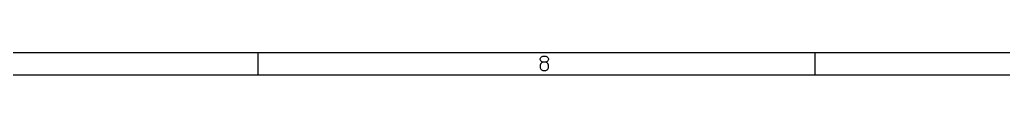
# Model space of a CAD drawing. Extents: x 0.4 to 33.6, y -21.6 to -0.4.
# Drawn here: x 13.331 to 16.807, y -0.472 to -0.394 of the extents above; entities that cross this region are included whole.
import ezdxf

# ---------------------------------------------------------------- set-up
doc = ezdxf.new("R2010")
doc.units = 0
doc.header["$MEASUREMENT"] = 0
doc.layers.add('BLACK', color=7, linetype='CONTINUOUS')

msp = doc.modelspace()

# ---------------------------------------------------------------- linework, layer by layer
at = {"layer": 'BLACK', "linetype": 'CONTINUOUS'}
for p, q in [((33.6063, -0.393701), (0.393701, -0.393701)), ((14.1732, -0.472441), (14.1732, -0.393701)), ((15.1702, -0.414792), (15.1726, -0.409917)), ((15.1702, -0.417229), (15.1702, -0.414792)), ((15.1726, -0.409917), (15.1751, -0.40748)), ((15.1751, -0.40748), (15.1799, -0.405043)), ((15.1799, -0.405043), (15.1897, -0.405043)), ((15.1897, -0.405043), (15.1946, -0.40748)), ((15.1946, -0.40748), (15.197, -0.409917)), ((15.197, -0.409917), (15.1994, -0.414792)), ((15.1994, -0.414792), (15.1994, -0.417229)), ((16.1417, -0.472441), (16.1417, -0.393701)), ((15.1726, -0.422103), (15.1702, -0.417229)), ((15.1726, -0.431852), (15.1702, -0.436727)), ((15.1702, -0.436727), (15.1702, -0.446475)), ((15.1702, -0.446475), (15.1726, -0.45135)), ((15.1751, -0.424541), (15.1726, -0.422103)), ((15.1751, -0.429415), (15.1726, -0.431852)), ((15.1726, -0.45135), (15.1751, -0.453787)), ((15.1799, -0.426978), (15.1751, -0.424541)), ((15.1799, -0.426978), (15.1751, -0.429415)), ((15.1897, -0.426978), (15.1799, -0.426978)), ((15.1946, -0.424541), (15.1897, -0.426978)), ((15.1946, -0.429415), (15.1897, -0.426978)), ((15.197, -0.422103), (15.1946, -0.424541)), ((15.197, -0.431852), (15.1946, -0.429415)), ((15.1946, -0.453787), (15.197, -0.45135)), ((15.1994, -0.417229), (15.197, -0.422103)), ((15.1994, -0.436727), (15.197, -0.431852)), ((15.197, -0.45135), (15.1994, -0.446475)), ((15.1994, -0.446475), (15.1994, -0.436727)), ((33.5276, -0.472441), (0.472441, -0.472441)), ((15.1751, -0.453787), (15.1799, -0.456224)), ((15.1799, -0.456224), (15.1897, -0.456224)), ((15.1897, -0.456224), (15.1946, -0.453787))]:
    msp.add_line(p, q, dxfattribs=at)

doc.saveas('drawing.dxf')
